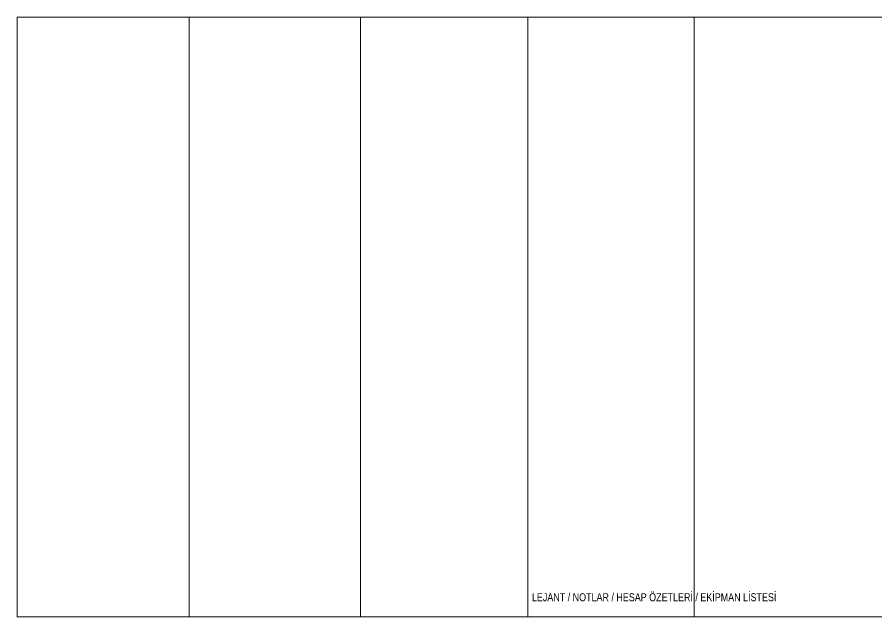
# Model space of a CAD drawing. Header units: centimetres. Extents: x 247996 to 315152, y -468471 to -440326.
# Drawn here: x 248039 to 258783, y -468471 to -460971 of the extents above; entities that cross this region are included whole.
import ezdxf
from ezdxf.enums import TextEntityAlignment as Align

# ---------------------------------------------------------------- set-up
doc = ezdxf.new("R2010")
doc.units = ezdxf.units.CM
doc.layers.add('SCOTT-ANTED', color=144, linetype='Continuous', lineweight=0)
doc.layers.add('SCOTT-MKDU0', color=50, linetype='Continuous')
doc.styles.add('ROTAS', font='arial.ttf')

msp = doc.modelspace()

# ---------------------------------------------------------------- linework, layer by layer
at = {"layer": 'SCOTT-ANTED'}
for p, q in [((248039, -460971), (248039, -468471)), ((276712, -460971), (248039, -460971)), ((250190, -460971), (250190, -468471)), ((252331, -460971), (252331, -468471)), ((254422, -460971), (254422, -468471)), ((256498, -460971), (256498, -468471)), ((276712, -468471), (248039, -468471))]:
    msp.add_line(p, q, dxfattribs=at)

# ---------------------------------------------------------------- texts
at = {"layer": 'SCOTT-MKDU0', "style": 'ROTAS', "width": 0.8}
msp.add_text('LEJANT / NOTLAR / HESAP ÖZETLERİ / EKİPMAN LİSTESİ', height=100, dxfattribs=at).set_placement((256000, -468306), align=Align.BOTTOM_CENTER)

doc.saveas('drawing.dxf')
